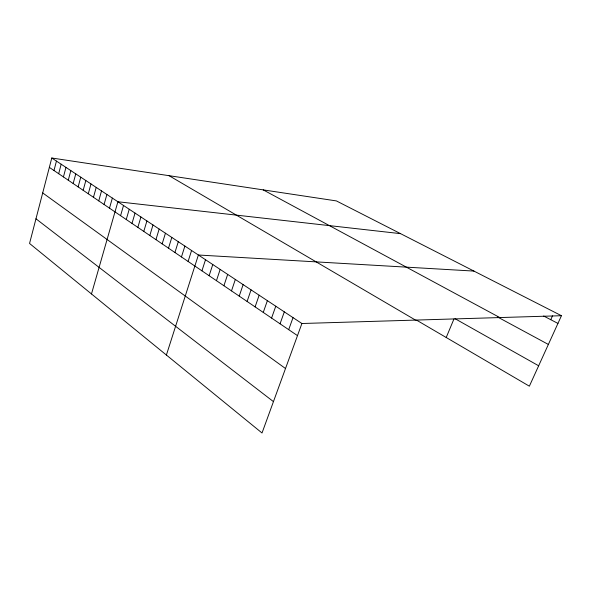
<?xml version="1.0" encoding="UTF-8"?>
<svg xmlns="http://www.w3.org/2000/svg" width="591" height="591" viewBox="0 0 591 591"><rect width="100%" height="100%" fill="white"/><g stroke="black" fill="none" stroke-linecap="round" stroke-linejoin="round"><path stroke-width="0.89" d="M561.45 315.712L336.39 200.918L51.786 158.004L29.55 243.462L262.02 432.996L301.905 323.506L561.45 315.712L529.366 386.189L416.618 320.174M53.98 170.518L56.448 161.092M58.679 173.702L61.176 164.224M63.436 176.931L65.97 167.393M68.268 180.211L70.839 170.614M73.166 183.528L75.766 173.872M78.13 186.896L80.768 177.182M83.168 190.317L85.843 180.543M88.281 193.782L90.992 183.949M93.467 197.298L96.215 187.406M98.734 200.866L101.519 190.915M104.075 204.486L106.897 194.469M109.49 208.158L112.356 198.081M91.479 293.956L117.897 201.753L400.572 233.652M120.579 215.678L123.526 205.476M126.245 219.52L129.237 209.258M132.007 223.428L135.036 213.092M137.851 227.387L140.931 216.993M143.79 231.413L146.915 220.953M149.819 235.506L152.988 224.972M155.95 239.658L159.164 229.057M162.17 243.884L165.443 233.209M168.501 248.168L171.818 237.427M174.929 252.527L178.297 241.712M181.459 256.959L184.88 246.07M188.101 261.458L191.573 250.503M166.396 355.036L198.384 255.009L473.952 271.084M201.93 270.833L205.513 259.722M209.125 275.716L212.775 264.532M216.454 280.681L220.162 269.415M223.908 285.741L227.675 274.394M231.502 290.883L235.336 279.454M239.222 296.121L243.123 284.611M247.09 301.462L251.064 289.863M255.105 306.892L259.146 295.212M263.268 312.425L267.376 300.656M271.579 318.061L275.768 306.212M280.053 323.809L284.315 311.863M288.689 329.66L293.025 317.633M446.212 337.505L453.918 319.059M550.76 319.694L552.496 315.86M543.668 316.015L557.941 323.417M263.224 189.888L499.779 317.559M497.711 317.072L548.367 344.442M455.011 318.675L538.652 365.785M169.078 175.69L415.51 320.093M51.786 158.004L301.905 323.506M49.349 167.379L297.495 335.629M42.7 192.925L285.505 368.525M35.97 218.796L273.448 401.621"/></g></svg>
